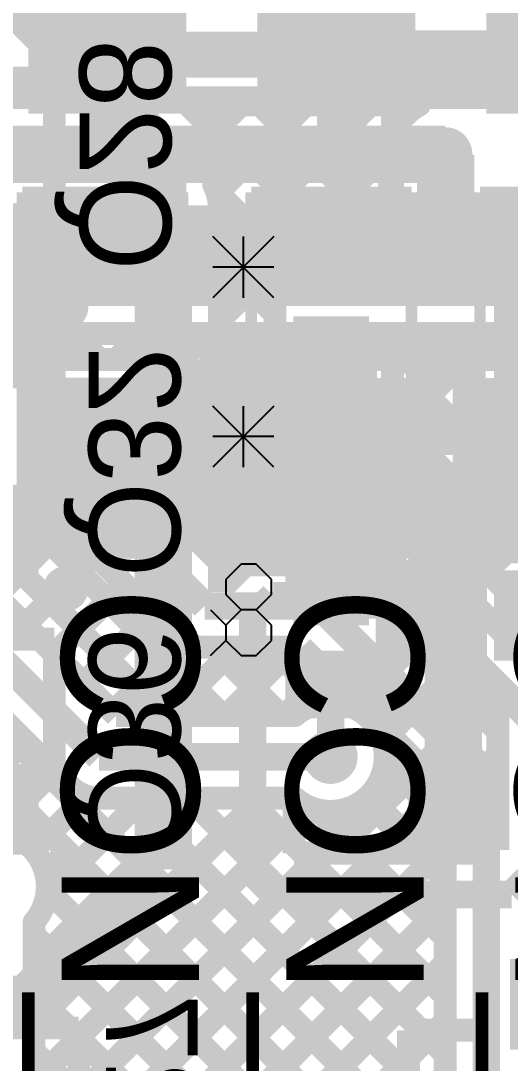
# Model space of a CAD drawing. Header units: millimetres. Extents: x 0.79 to 4.38, y 0.99 to 3.94.
# Drawn here: x 3.5768 to 3.7904, y 3.0563 to 3.5116 of the extents above; entities that cross this region are included whole.
import ezdxf

# ---------------------------------------------------------------- set-up
doc = ezdxf.new("R2010")
doc.units = ezdxf.units.MM
doc.header["$MEASUREMENT"] = 0
for name, color, linetype in [('BottomLayer', 5, 'Continuous'), ('BottomOverlay', 54, 'Continuous'), ('BottomPaste', 16, 'Continuous'), ('BottomSolder', 6, 'Continuous'), ('MultiLayer', 9, 'Continuous'), ('TopLayer', 1, 'Continuous'), ('TopOverlay', 2, 'Continuous'), ('TopPaste', 8, 'Continuous'), ('TopSolder', 216, 'Continuous'), ('ViaHoleLayer', 16, 'Continuous')]:
    doc.layers.add(name, color=color, linetype=linetype)

# ---------------------------------------------------------------- blocks, each defined once
blk = doc.blocks.new('0022232111_7')
at = {"layer": 'TopOverlay', "const_width": 0.01}
blk.add_lwpolyline([(0.55, 0.124), (-0.551, 0.124)], dxfattribs=at)
blk = doc.blocks.new('R__0402_B_91')
at = {"layer": 'BottomLayer'}
for points in [[(-0.0275, 0.0125), (-0.0275, -0.0125), (-0.0095, 0.0125), (-0.0095, -0.0125)], [(0.0095, 0.0125), (0.0095, -0.0125), (0.0275, 0.0125), (0.0275, -0.0125)]]:
    blk.add_solid(points, dxfattribs=at)
at = {"layer": 'BottomOverlay', "const_width": 0.005}
for points in [[(-0.0325, 0.0175), (-0.0325, -0.0175)], [(-0.0325, 0.0175), (-0.0085, 0.0175)], [(0.0085, 0.0175), (0.0325, 0.0175)], [(0.0325, 0.0175), (0.0325, -0.0175)], [(-0.0325, -0.0175), (-0.0085, -0.0175)], [(0.0085, -0.0175), (0.0325, -0.0175)]]:
    blk.add_lwpolyline(points, dxfattribs=at)
at = {"layer": 'BottomPaste'}
for points in [[(-0.0275, 0.0125), (-0.0275, -0.0125), (-0.0095, 0.0125), (-0.0095, -0.0125)], [(0.0095, 0.0125), (0.0095, -0.0125), (0.0275, 0.0125), (0.0275, -0.0125)]]:
    blk.add_solid(points, dxfattribs=at)
at = {"layer": 'BottomSolder'}
for points in [[(-0.0315, 0.0165), (-0.0315, -0.0165), (-0.0055, 0.0165), (-0.0055, -0.0165)], [(0.0055, 0.0165), (0.0055, -0.0165), (0.0315, 0.0165), (0.0315, -0.0165)]]:
    blk.add_solid(points, dxfattribs=at)
blk = doc.blocks.new('R__0402_B_95')
at = {"layer": 'BottomLayer'}
for points in [[(-0.0275, 0.0125), (-0.0275, -0.0125), (-0.0095, 0.0125), (-0.0095, -0.0125)], [(0.0095, 0.0125), (0.0095, -0.0125), (0.0275, 0.0125), (0.0275, -0.0125)]]:
    blk.add_solid(points, dxfattribs=at)
at = {"layer": 'BottomOverlay', "const_width": 0.005}
for points in [[(-0.0325, 0.0175), (-0.0085, 0.0175)], [(-0.0325, 0.0175), (-0.0325, -0.0175)], [(0.0085, 0.0175), (0.0325, 0.0175)], [(0.0325, 0.0175), (0.0325, -0.0175)], [(-0.0325, -0.0175), (-0.0085, -0.0175)], [(0.0085, -0.0175), (0.0325, -0.0175)]]:
    blk.add_lwpolyline(points, dxfattribs=at)
at = {"layer": 'BottomPaste'}
for points in [[(-0.0275, 0.0125), (-0.0275, -0.0125), (-0.0095, 0.0125), (-0.0095, -0.0125)], [(0.0095, 0.0125), (0.0095, -0.0125), (0.0275, 0.0125), (0.0275, -0.0125)]]:
    blk.add_solid(points, dxfattribs=at)
at = {"layer": 'BottomSolder'}
for points in [[(-0.0315, 0.0165), (-0.0315, -0.0165), (-0.0055, 0.0165), (-0.0055, -0.0165)], [(0.0055, 0.0165), (0.0055, -0.0165), (0.0315, 0.0165), (0.0315, -0.0165)]]:
    blk.add_solid(points, dxfattribs=at)
blk = doc.blocks.new('SOT23_3_B_145')
at = {"layer": 'BottomLayer'}
for points in [[(-0.02166, 0.05807), (-0.05316, 0.05807), (-0.02166, 0.02657), (-0.05316, 0.02657)], [(0.05314, 0.05807), (0.02165, 0.05807), (0.05314, 0.02657), (0.02165, 0.02657)], [(0.01574, -0.02657), (-0.01575, -0.02657), (0.01574, -0.05807), (-0.01575, -0.05807)]]:
    blk.add_solid(points, dxfattribs=at)
at = {"layer": 'BottomOverlay'}
for points, const_width in [([(-0.06409, 0.068, 1), (-0.07393, 0.068, 1)], 0.00984), ([(-0.07639, 0.068, 1), (-0.07147, 0.068, 1)], 0.00492), ([(-0.06655, 0.068, 1), (-0.06162, 0.068, 1)], 0.00492)]:
    blk.add_lwpolyline(points, format="xyb", close=True, dxfattribs=dict(at, const_width=const_width))
at = {"layer": 'BottomOverlay', "const_width": 0.01}
for points in [[(0.01099, 0.032), (-0.01101, 0.032)], [(-0.06401, 0.03), (-0.06401, -0.032)], [(0.06399, 0.03), (0.06399, -0.031)], [(-0.02901, -0.032), (-0.06401, -0.032)], [(0.06399, -0.031), (0.02899, -0.031)]]:
    blk.add_lwpolyline(points, dxfattribs=at)
at = {"layer": 'BottomPaste'}
for points in [[(-0.02166, 0.05807), (-0.05316, 0.05807), (-0.02166, 0.02657), (-0.05316, 0.02657)], [(0.05314, 0.05807), (0.02165, 0.05807), (0.05314, 0.02657), (0.02165, 0.02657)], [(0.01574, -0.02657), (-0.01575, -0.02657), (0.01574, -0.05807), (-0.01575, -0.05807)]]:
    blk.add_solid(points, dxfattribs=at)
at = {"layer": 'BottomSolder'}
for points in [[(-0.01766, 0.06207), (-0.05716, 0.06207), (-0.01766, 0.02257), (-0.05716, 0.02257)], [(0.05714, 0.06207), (0.01765, 0.06207), (0.05714, 0.02257), (0.01765, 0.02257)], [(0.01974, -0.02257), (-0.01975, -0.02257), (0.01974, -0.06207), (-0.01975, -0.06207)]]:
    blk.add_solid(points, dxfattribs=at)
blk = doc.blocks.new('SOT23_3_B_147')
at = {"layer": 'BottomLayer'}
for points in [[(-0.02166, 0.05807), (-0.05316, 0.05807), (-0.02166, 0.02657), (-0.05316, 0.02657)], [(0.05314, 0.05807), (0.02165, 0.05807), (0.05314, 0.02657), (0.02165, 0.02657)], [(0.01574, -0.02657), (-0.01575, -0.02657), (0.01574, -0.05807), (-0.01575, -0.05807)]]:
    blk.add_solid(points, dxfattribs=at)
at = {"layer": 'BottomOverlay'}
for points, const_width in [([(-0.06409, 0.068, 1), (-0.07393, 0.068, 1)], 0.00984), ([(-0.07639, 0.068, 1), (-0.07147, 0.068, 1)], 0.00492), ([(-0.06655, 0.068, 1), (-0.06162, 0.068, 1)], 0.00492)]:
    blk.add_lwpolyline(points, format="xyb", close=True, dxfattribs=dict(at, const_width=const_width))
at = {"layer": 'BottomOverlay', "const_width": 0.01}
for points in [[(0.01099, 0.032), (-0.01101, 0.032)], [(-0.06401, 0.03), (-0.06401, -0.032)], [(0.06399, 0.03), (0.06399, -0.031)], [(-0.02901, -0.032), (-0.06401, -0.032)], [(0.06399, -0.031), (0.02899, -0.031)]]:
    blk.add_lwpolyline(points, dxfattribs=at)
at = {"layer": 'BottomPaste'}
for points in [[(-0.02166, 0.05807), (-0.05316, 0.05807), (-0.02166, 0.02657), (-0.05316, 0.02657)], [(0.05314, 0.05807), (0.02165, 0.05807), (0.05314, 0.02657), (0.02165, 0.02657)], [(0.01574, -0.02657), (-0.01575, -0.02657), (0.01574, -0.05807), (-0.01575, -0.05807)]]:
    blk.add_solid(points, dxfattribs=at)
at = {"layer": 'BottomSolder'}
for points in [[(-0.01766, 0.06207), (-0.05716, 0.06207), (-0.01766, 0.02257), (-0.05716, 0.02257)], [(0.05714, 0.06207), (0.01765, 0.06207), (0.05714, 0.02257), (0.01765, 0.02257)], [(0.01974, -0.02257), (-0.01975, -0.02257), (0.01974, -0.06207), (-0.01975, -0.06207)]]:
    blk.add_solid(points, dxfattribs=at)
blk = doc.blocks.new('SOT23_3_B_149')
at = {"layer": 'BottomLayer'}
for points in [[(-0.02166, 0.05807), (-0.05316, 0.05807), (-0.02166, 0.02657), (-0.05316, 0.02657)], [(0.05314, 0.05807), (0.02165, 0.05807), (0.05314, 0.02657), (0.02165, 0.02657)], [(0.01574, -0.02657), (-0.01575, -0.02657), (0.01574, -0.05807), (-0.01575, -0.05807)]]:
    blk.add_solid(points, dxfattribs=at)
at = {"layer": 'BottomOverlay'}
for points, const_width in [([(-0.06409, 0.068, 1), (-0.07393, 0.068, 1)], 0.00984), ([(-0.07639, 0.068, 1), (-0.07147, 0.068, 1)], 0.00492), ([(-0.06655, 0.068, 1), (-0.06162, 0.068, 1)], 0.00492)]:
    blk.add_lwpolyline(points, format="xyb", close=True, dxfattribs=dict(at, const_width=const_width))
at = {"layer": 'BottomOverlay', "const_width": 0.01}
for points in [[(0.01099, 0.032), (-0.01101, 0.032)], [(-0.06401, 0.03), (-0.06401, -0.032)], [(0.06399, 0.03), (0.06399, -0.031)], [(-0.02901, -0.032), (-0.06401, -0.032)], [(0.06399, -0.031), (0.02899, -0.031)]]:
    blk.add_lwpolyline(points, dxfattribs=at)
at = {"layer": 'BottomPaste'}
for points in [[(-0.02166, 0.05807), (-0.05316, 0.05807), (-0.02166, 0.02657), (-0.05316, 0.02657)], [(0.05314, 0.05807), (0.02165, 0.05807), (0.05314, 0.02657), (0.02165, 0.02657)], [(0.01574, -0.02657), (-0.01575, -0.02657), (0.01574, -0.05807), (-0.01575, -0.05807)]]:
    blk.add_solid(points, dxfattribs=at)
at = {"layer": 'BottomSolder'}
for points in [[(-0.01766, 0.06207), (-0.05716, 0.06207), (-0.01766, 0.02257), (-0.05716, 0.02257)], [(0.05714, 0.06207), (0.01765, 0.06207), (0.05714, 0.02257), (0.01765, 0.02257)], [(0.01974, -0.02257), (-0.01975, -0.02257), (0.01974, -0.06207), (-0.01975, -0.06207)]]:
    blk.add_solid(points, dxfattribs=at)
blk = doc.blocks.new('SOT23_3_B_151')
at = {"layer": 'BottomLayer'}
for points in [[(-0.02166, 0.05807), (-0.05316, 0.05807), (-0.02166, 0.02657), (-0.05316, 0.02657)], [(0.05314, 0.05807), (0.02165, 0.05807), (0.05314, 0.02657), (0.02165, 0.02657)], [(0.01574, -0.02657), (-0.01575, -0.02657), (0.01574, -0.05807), (-0.01575, -0.05807)]]:
    blk.add_solid(points, dxfattribs=at)
at = {"layer": 'BottomOverlay'}
for points, const_width in [([(-0.06409, 0.068, 1), (-0.07393, 0.068, 1)], 0.00984), ([(-0.07639, 0.068, 1), (-0.07147, 0.068, 1)], 0.00492), ([(-0.06655, 0.068, 1), (-0.06162, 0.068, 1)], 0.00492)]:
    blk.add_lwpolyline(points, format="xyb", close=True, dxfattribs=dict(at, const_width=const_width))
at = {"layer": 'BottomOverlay', "const_width": 0.01}
for points in [[(0.01099, 0.032), (-0.01101, 0.032)], [(-0.06401, 0.03), (-0.06401, -0.032)], [(0.06399, 0.03), (0.06399, -0.031)], [(-0.02901, -0.032), (-0.06401, -0.032)], [(0.06399, -0.031), (0.02899, -0.031)]]:
    blk.add_lwpolyline(points, dxfattribs=at)
at = {"layer": 'BottomPaste'}
for points in [[(-0.02166, 0.05807), (-0.05316, 0.05807), (-0.02166, 0.02657), (-0.05316, 0.02657)], [(0.05314, 0.05807), (0.02165, 0.05807), (0.05314, 0.02657), (0.02165, 0.02657)], [(0.01574, -0.02657), (-0.01575, -0.02657), (0.01574, -0.05807), (-0.01575, -0.05807)]]:
    blk.add_solid(points, dxfattribs=at)
at = {"layer": 'BottomSolder'}
for points in [[(-0.01766, 0.06207), (-0.05716, 0.06207), (-0.01766, 0.02257), (-0.05716, 0.02257)], [(0.05714, 0.06207), (0.01765, 0.06207), (0.05714, 0.02257), (0.01765, 0.02257)], [(0.01974, -0.02257), (-0.01975, -0.02257), (0.01974, -0.06207), (-0.01975, -0.06207)]]:
    blk.add_solid(points, dxfattribs=at)
blk = doc.blocks.new('SOT23_3_B_153')
at = {"layer": 'BottomLayer'}
for points in [[(-0.02166, 0.05807), (-0.05316, 0.05807), (-0.02166, 0.02657), (-0.05316, 0.02657)], [(0.05314, 0.05807), (0.02165, 0.05807), (0.05314, 0.02657), (0.02165, 0.02657)], [(0.01574, -0.02657), (-0.01575, -0.02657), (0.01574, -0.05807), (-0.01575, -0.05807)]]:
    blk.add_solid(points, dxfattribs=at)
at = {"layer": 'BottomOverlay'}
for points, const_width in [([(-0.06409, 0.068, 1), (-0.07393, 0.068, 1)], 0.00984), ([(-0.07639, 0.068, 1), (-0.07147, 0.068, 1)], 0.00492), ([(-0.06655, 0.068, 1), (-0.06162, 0.068, 1)], 0.00492)]:
    blk.add_lwpolyline(points, format="xyb", close=True, dxfattribs=dict(at, const_width=const_width))
at = {"layer": 'BottomOverlay', "const_width": 0.01}
for points in [[(0.01099, 0.032), (-0.01101, 0.032)], [(-0.06401, 0.03), (-0.06401, -0.032)], [(0.06399, 0.03), (0.06399, -0.031)], [(-0.02901, -0.032), (-0.06401, -0.032)], [(0.06399, -0.031), (0.02899, -0.031)]]:
    blk.add_lwpolyline(points, dxfattribs=at)
at = {"layer": 'BottomPaste'}
for points in [[(-0.02166, 0.05807), (-0.05316, 0.05807), (-0.02166, 0.02657), (-0.05316, 0.02657)], [(0.05314, 0.05807), (0.02165, 0.05807), (0.05314, 0.02657), (0.02165, 0.02657)], [(0.01574, -0.02657), (-0.01575, -0.02657), (0.01574, -0.05807), (-0.01575, -0.05807)]]:
    blk.add_solid(points, dxfattribs=at)
at = {"layer": 'BottomSolder'}
for points in [[(-0.01766, 0.06207), (-0.05716, 0.06207), (-0.01766, 0.02257), (-0.05716, 0.02257)], [(0.05714, 0.06207), (0.01765, 0.06207), (0.05714, 0.02257), (0.01765, 0.02257)], [(0.01974, -0.02257), (-0.01975, -0.02257), (0.01974, -0.06207), (-0.01975, -0.06207)]]:
    blk.add_solid(points, dxfattribs=at)
blk = doc.blocks.new('SOT23_3_B_154')
at = {"layer": 'BottomLayer'}
for points in [[(-0.02166, 0.05807), (-0.05316, 0.05807), (-0.02166, 0.02657), (-0.05316, 0.02657)], [(0.05314, 0.05807), (0.02165, 0.05807), (0.05314, 0.02657), (0.02165, 0.02657)], [(0.01574, -0.02657), (-0.01575, -0.02657), (0.01574, -0.05807), (-0.01575, -0.05807)]]:
    blk.add_solid(points, dxfattribs=at)
at = {"layer": 'BottomOverlay'}
for points, const_width in [([(-0.06409, 0.068, 1), (-0.07393, 0.068, 1)], 0.00984), ([(-0.07639, 0.068, 1), (-0.07147, 0.068, 1)], 0.00492), ([(-0.06655, 0.068, 1), (-0.06162, 0.068, 1)], 0.00492)]:
    blk.add_lwpolyline(points, format="xyb", close=True, dxfattribs=dict(at, const_width=const_width))
at = {"layer": 'BottomOverlay', "const_width": 0.01}
for points in [[(0.01099, 0.032), (-0.01101, 0.032)], [(-0.06401, 0.03), (-0.06401, -0.032)], [(0.06399, 0.03), (0.06399, -0.031)], [(-0.02901, -0.032), (-0.06401, -0.032)], [(0.06399, -0.031), (0.02899, -0.031)]]:
    blk.add_lwpolyline(points, dxfattribs=at)
at = {"layer": 'BottomPaste'}
for points in [[(-0.02166, 0.05807), (-0.05316, 0.05807), (-0.02166, 0.02657), (-0.05316, 0.02657)], [(0.05314, 0.05807), (0.02165, 0.05807), (0.05314, 0.02657), (0.02165, 0.02657)], [(0.01574, -0.02657), (-0.01575, -0.02657), (0.01574, -0.05807), (-0.01575, -0.05807)]]:
    blk.add_solid(points, dxfattribs=at)
at = {"layer": 'BottomSolder'}
for points in [[(-0.01766, 0.06207), (-0.05716, 0.06207), (-0.01766, 0.02257), (-0.05716, 0.02257)], [(0.05714, 0.06207), (0.01765, 0.06207), (0.05714, 0.02257), (0.01765, 0.02257)], [(0.01974, -0.02257), (-0.01975, -0.02257), (0.01974, -0.06207), (-0.01975, -0.06207)]]:
    blk.add_solid(points, dxfattribs=at)
blk = doc.blocks.new('SOT23_3_B_155')
at = {"layer": 'BottomLayer'}
for points in [[(-0.02166, 0.05807), (-0.05316, 0.05807), (-0.02166, 0.02657), (-0.05316, 0.02657)], [(0.05314, 0.05807), (0.02165, 0.05807), (0.05314, 0.02657), (0.02165, 0.02657)], [(0.01574, -0.02657), (-0.01575, -0.02657), (0.01574, -0.05807), (-0.01575, -0.05807)]]:
    blk.add_solid(points, dxfattribs=at)
at = {"layer": 'BottomOverlay'}
for points, const_width in [([(-0.06409, 0.068, 1), (-0.07393, 0.068, 1)], 0.00984), ([(-0.07639, 0.068, 1), (-0.07147, 0.068, 1)], 0.00492), ([(-0.06655, 0.068, 1), (-0.06162, 0.068, 1)], 0.00492)]:
    blk.add_lwpolyline(points, format="xyb", close=True, dxfattribs=dict(at, const_width=const_width))
at = {"layer": 'BottomOverlay', "const_width": 0.01}
for points in [[(0.01099, 0.032), (-0.01101, 0.032)], [(-0.06401, 0.03), (-0.06401, -0.032)], [(0.06399, 0.03), (0.06399, -0.031)], [(-0.02901, -0.032), (-0.06401, -0.032)], [(0.06399, -0.031), (0.02899, -0.031)]]:
    blk.add_lwpolyline(points, dxfattribs=at)
at = {"layer": 'BottomPaste'}
for points in [[(-0.02166, 0.05807), (-0.05316, 0.05807), (-0.02166, 0.02657), (-0.05316, 0.02657)], [(0.05314, 0.05807), (0.02165, 0.05807), (0.05314, 0.02657), (0.02165, 0.02657)], [(0.01574, -0.02657), (-0.01575, -0.02657), (0.01574, -0.05807), (-0.01575, -0.05807)]]:
    blk.add_solid(points, dxfattribs=at)
at = {"layer": 'BottomSolder'}
for points in [[(-0.01766, 0.06207), (-0.05716, 0.06207), (-0.01766, 0.02257), (-0.05716, 0.02257)], [(0.05714, 0.06207), (0.01765, 0.06207), (0.05714, 0.02257), (0.01765, 0.02257)], [(0.01974, -0.02257), (-0.01975, -0.02257), (0.01974, -0.06207), (-0.01975, -0.06207)]]:
    blk.add_solid(points, dxfattribs=at)
blk = doc.blocks.new('SOT23_3_B_156')
at = {"layer": 'BottomLayer'}
for points in [[(-0.02166, 0.05807), (-0.05316, 0.05807), (-0.02166, 0.02657), (-0.05316, 0.02657)], [(0.05314, 0.05807), (0.02165, 0.05807), (0.05314, 0.02657), (0.02165, 0.02657)], [(0.01574, -0.02657), (-0.01575, -0.02657), (0.01574, -0.05807), (-0.01575, -0.05807)]]:
    blk.add_solid(points, dxfattribs=at)
at = {"layer": 'BottomOverlay'}
for points, const_width in [([(-0.06409, 0.068, 1), (-0.07393, 0.068, 1)], 0.00984), ([(-0.07639, 0.068, 1), (-0.07147, 0.068, 1)], 0.00492), ([(-0.06655, 0.068, 1), (-0.06162, 0.068, 1)], 0.00492)]:
    blk.add_lwpolyline(points, format="xyb", close=True, dxfattribs=dict(at, const_width=const_width))
at = {"layer": 'BottomOverlay', "const_width": 0.01}
for points in [[(0.01099, 0.032), (-0.01101, 0.032)], [(-0.06401, 0.03), (-0.06401, -0.032)], [(0.06399, 0.03), (0.06399, -0.031)], [(-0.02901, -0.032), (-0.06401, -0.032)], [(0.06399, -0.031), (0.02899, -0.031)]]:
    blk.add_lwpolyline(points, dxfattribs=at)
at = {"layer": 'BottomPaste'}
for points in [[(-0.02166, 0.05807), (-0.05316, 0.05807), (-0.02166, 0.02657), (-0.05316, 0.02657)], [(0.05314, 0.05807), (0.02165, 0.05807), (0.05314, 0.02657), (0.02165, 0.02657)], [(0.01574, -0.02657), (-0.01575, -0.02657), (0.01574, -0.05807), (-0.01575, -0.05807)]]:
    blk.add_solid(points, dxfattribs=at)
at = {"layer": 'BottomSolder'}
for points in [[(-0.01766, 0.06207), (-0.05716, 0.06207), (-0.01766, 0.02257), (-0.05716, 0.02257)], [(0.05714, 0.06207), (0.01765, 0.06207), (0.05714, 0.02257), (0.01765, 0.02257)], [(0.01974, -0.02257), (-0.01975, -0.02257), (0.01974, -0.06207), (-0.01975, -0.06207)]]:
    blk.add_solid(points, dxfattribs=at)
blk = doc.blocks.new('R__0402_B_189')
at = {"layer": 'BottomLayer'}
for points in [[(-0.0275, 0.0125), (-0.0275, -0.0125), (-0.0095, 0.0125), (-0.0095, -0.0125)], [(0.0095, 0.0125), (0.0095, -0.0125), (0.0275, 0.0125), (0.0275, -0.0125)]]:
    blk.add_solid(points, dxfattribs=at)
at = {"layer": 'BottomOverlay', "const_width": 0.005}
for points in [[(-0.0325, -0.0175), (-0.0325, 0.0175)], [(-0.0085, 0.0175), (-0.0325, 0.0175)], [(0.0325, 0.0175), (0.0085, 0.0175)], [(0.0325, -0.0175), (0.0325, 0.0175)], [(-0.0085, -0.0175), (-0.0325, -0.0175)], [(0.0325, -0.0175), (0.0085, -0.0175)]]:
    blk.add_lwpolyline(points, dxfattribs=at)
at = {"layer": 'BottomPaste'}
for points in [[(-0.0275, 0.0125), (-0.0275, -0.0125), (-0.0095, 0.0125), (-0.0095, -0.0125)], [(0.0095, 0.0125), (0.0095, -0.0125), (0.0275, 0.0125), (0.0275, -0.0125)]]:
    blk.add_solid(points, dxfattribs=at)
at = {"layer": 'BottomSolder'}
for points in [[(-0.0315, 0.0165), (-0.0315, -0.0165), (-0.0055, 0.0165), (-0.0055, -0.0165)], [(0.0055, 0.0165), (0.0055, -0.0165), (0.0315, 0.0165), (0.0315, -0.0165)]]:
    blk.add_solid(points, dxfattribs=at)
blk = doc.blocks.new('LED_SMT_208')
at = {"layer": 'TopLayer'}
for points in [[(-0.06, -0.03), (-0.02, -0.03), (-0.06, 0.03), (-0.02, 0.03)], [(0.02, -0.03), (0.06, -0.03), (0.02, 0.03), (0.06, 0.03)]]:
    blk.add_solid(points, dxfattribs=at)
at = {"layer": 'TopOverlay', "const_width": 0.005}
for points in [[(0.065, 0.035), (-0.065, 0.035)], [(-0.065, -0.035), (-0.065, 0.035)], [(0.065, -0.035), (0.065, 0.035)], [(0.065, -0.035), (-0.065, -0.035)]]:
    blk.add_lwpolyline(points, dxfattribs=at)
at = {"layer": 'TopOverlay'}
blk.add_solid([(0.06402, -0.037), (0.09508, -0.037), (0.06402, 0.037), (0.09508, 0.037)], dxfattribs=at)
at = {"layer": 'TopPaste'}
for points in [[(-0.06, -0.03), (-0.02, -0.03), (-0.06, 0.03), (-0.02, 0.03)], [(0.02, -0.03), (0.06, -0.03), (0.02, 0.03), (0.06, 0.03)]]:
    blk.add_solid(points, dxfattribs=at)
at = {"layer": 'TopSolder'}
for points in [[(-0.064, -0.034), (-0.016, -0.034), (-0.064, 0.034), (-0.016, 0.034)], [(0.016, -0.034), (0.064, -0.034), (0.016, 0.034), (0.064, 0.034)]]:
    blk.add_solid(points, dxfattribs=at)
blk = doc.blocks.new('LED_SMT_209')
at = {"layer": 'TopLayer'}
for points in [[(-0.06, -0.03), (-0.02, -0.03), (-0.06, 0.03), (-0.02, 0.03)], [(0.02, -0.03), (0.06, -0.03), (0.02, 0.03), (0.06, 0.03)]]:
    blk.add_solid(points, dxfattribs=at)
at = {"layer": 'TopOverlay', "const_width": 0.005}
for points in [[(0.065, 0.035), (-0.065, 0.035)], [(-0.065, -0.035), (-0.065, 0.035)], [(0.065, -0.035), (0.065, 0.035)], [(0.065, -0.035), (-0.065, -0.035)]]:
    blk.add_lwpolyline(points, dxfattribs=at)
at = {"layer": 'TopOverlay'}
blk.add_solid([(0.064, -0.037), (0.095, -0.037), (0.064, 0.037), (0.095, 0.037)], dxfattribs=at)
at = {"layer": 'TopPaste'}
for points in [[(-0.06, -0.03), (-0.02, -0.03), (-0.06, 0.03), (-0.02, 0.03)], [(0.02, -0.03), (0.06, -0.03), (0.02, 0.03), (0.06, 0.03)]]:
    blk.add_solid(points, dxfattribs=at)
at = {"layer": 'TopSolder'}
for points in [[(-0.064, -0.034), (-0.016, -0.034), (-0.064, 0.034), (-0.016, 0.034)], [(0.016, -0.034), (0.064, -0.034), (0.016, 0.034), (0.064, 0.034)]]:
    blk.add_solid(points, dxfattribs=at)
blk = doc.blocks.new('LED_SMT_210')
at = {"layer": 'TopLayer'}
for points in [[(-0.06, -0.03), (-0.02, -0.03), (-0.06, 0.03), (-0.02, 0.03)], [(0.02, -0.03), (0.06, -0.03), (0.02, 0.03), (0.06, 0.03)]]:
    blk.add_solid(points, dxfattribs=at)
at = {"layer": 'TopOverlay', "const_width": 0.005}
for points in [[(0.065, 0.035), (-0.065, 0.035)], [(-0.065, -0.035), (-0.065, 0.035)], [(0.065, -0.035), (0.065, 0.035)], [(0.065, -0.035), (-0.065, -0.035)]]:
    blk.add_lwpolyline(points, dxfattribs=at)
at = {"layer": 'TopOverlay'}
blk.add_solid([(0.064, -0.037), (0.095, -0.037), (0.064, 0.037), (0.095, 0.037)], dxfattribs=at)
at = {"layer": 'TopPaste'}
for points in [[(-0.06, -0.03), (-0.02, -0.03), (-0.06, 0.03), (-0.02, 0.03)], [(0.02, -0.03), (0.06, -0.03), (0.02, 0.03), (0.06, 0.03)]]:
    blk.add_solid(points, dxfattribs=at)
at = {"layer": 'TopSolder'}
for points in [[(-0.064, -0.034), (-0.016, -0.034), (-0.064, 0.034), (-0.016, 0.034)], [(0.016, -0.034), (0.064, -0.034), (0.016, 0.034), (0.064, 0.034)]]:
    blk.add_solid(points, dxfattribs=at)

msp = doc.modelspace()

# ---------------------------------------------------------------- linework, layer by layer
at = {"layer": 'BottomLayer'}
for points, const_width in [([(3.5725, 3.5645), (3.64018, 3.49682)], 0.02), ([(3.5595, 3.534), (3.639, 3.4545)], 0.02), ([(3.64018, 3.49682), (3.80301, 3.49682)], 0.02), ([(3.64979, 3.47482), (3.75078, 3.47482)], 0.01), ([(3.64979, 3.47482), (3.65452, 3.4701)], 0.01), ([(3.65282, 3.47482), (3.69917, 3.42847)], 0.01), ([(3.65976, 3.46177), (3.67281, 3.47482)], 0.01), ([(3.66243, 3.43616), (3.7011, 3.47482)], 0.01), ([(3.6635, 3.40894), (3.72938, 3.47482)], 0.01), ([(3.6811, 3.47482), (3.72493, 3.431)], 0.01), ([(3.70938, 3.47482), (3.73771, 3.44649)], 0.01), ([(3.73767, 3.47482), (3.74351, 3.46898)], 0.01), ([(3.639, 3.429), (3.639, 3.4545)], 0.02), ([(3.76221, 3.4065), (3.76221, 3.45316)], 0.025), ([(3.71384, 3.431), (3.73778, 3.45494)], 0.01), ([(3.661, 3.43978), (3.661, 3.4545)], 0.01), ([(3.73771, 3.431), (3.73771, 3.45316)], 0.01), ([(3.66205, 3.4373), (3.68638, 3.41298)], 0.01), ([(3.639, 3.141), (3.639, 3.429)], 0.025), ([(3.6635, 3.26217), (3.6635, 3.429)], 0.01), ([(3.71221, 3.431), (3.73771, 3.431)], 0.01), ([(3.68771, 3.41667), (3.68771, 3.4275)], 0.01), ([(3.68771, 3.4275), (3.69738, 3.4275)], 0.01), ([(3.71, 3.4065), (3.71221, 3.4065)], 0.025), ([(3.71221, 3.4065), (3.76221, 3.4065)], 0.025), ([(3.76221, 3.4065), (3.76479, 3.4065)], 0.025), ([(3.76479, 3.4065), (3.76561, 3.40567)], 0.025), ([(3.6635, 3.40757), (3.68771, 3.38335)], 0.01), ([(3.6635, 3.38066), (3.68577, 3.40292)], 0.01), ([(3.68771, 3.3905), (3.68771, 3.39633)], 0.01), ([(3.68771, 3.3855), (3.68771, 3.3905)], 0.01), ([(3.68771, 3.3855), (3.68771, 3.3905)], 0.01), ([(3.68771, 3.3535), (3.68771, 3.3855)], 0.01), ([(3.6635, 3.37929), (3.68771, 3.35507)], 0.01), ([(3.6635, 3.35237), (3.68771, 3.37659)], 0.01), ([(3.71, 3.3695), (3.8245, 3.3695)], 0.02), ([(3.6635, 3.351), (3.68771, 3.32679)], 0.01), ([(3.68771, 3.3485), (3.68771, 3.3535)], 0.01), ([(3.68771, 3.3485), (3.68771, 3.3535)], 0.01), ([(3.6635, 3.32409), (3.68771, 3.3483)], 0.01), ([(3.68771, 3.3115), (3.68771, 3.3485)], 0.01), ([(3.71, 3.332), (3.71, 3.3325)], 0.02), ([(3.71, 3.332), (3.816, 3.332)], 0.02), ([(3.6635, 3.32272), (3.70472, 3.2815)], 0.01), ([(3.6635, 3.2958), (3.68771, 3.32002)], 0.01), ([(3.6635, 3.26752), (3.70629, 3.31031)], 0.01), ([(3.68771, 3.3115), (3.70202, 3.3115)], 0.01), ([(3.70353, 3.31097), (3.733, 3.2815)], 0.01), ([(3.70576, 3.2815), (3.73426, 3.31)], 0.01), ([(3.71, 3.31), (3.80689, 3.31)], 0.01), ([(3.73279, 3.31), (3.77526, 3.26752)], 0.01), ([(3.73404, 3.2815), (3.76254, 3.31)], 0.01), ([(3.73671, 3.25588), (3.79083, 3.31)], 0.01), ([(3.76107, 3.31), (3.7915, 3.27957)], 0.01), ([(3.78936, 3.31), (3.81266, 3.28669)], 0.01), ([(3.71, 3.2955), (3.71221, 3.2955)], 0.025), ([(3.71221, 3.2955), (3.75279, 3.2955)], 0.025), ([(3.75279, 3.2955), (3.76561, 3.28267)], 0.025), ([(3.78869, 3.27957), (3.81266, 3.30355)], 0.01), ([(3.6635, 3.29443), (3.68061, 3.27733)], 0.01), ([(3.76561, 3.16718), (3.76561, 3.28267)], 0.025), ([(3.68771, 3.2815), (3.73671, 3.2815)], 0.01), ([(3.733, 3.2815), (3.73671, 3.27779)], 0.01), ([(3.73671, 3.2445), (3.73671, 3.2815)], 0.01), ([(3.73671, 3.27779), (3.77526, 3.23924)], 0.01), ([(3.77526, 3.27957), (3.81266, 3.27957)], 0.01), ([(3.77526, 3.22407), (3.77526, 3.27957)], 0.01), ([(3.6653, 3.26426), (3.67424, 3.2732)], 0.01), ([(3.73671, 3.2276), (3.77526, 3.26614)], 0.01), ([(3.678, 3.2515), (3.68699, 3.2605)], 0.012), ([(3.68699, 3.2605), (3.71221, 3.2605)], 0.012), ([(3.678, 3.13926), (3.678, 3.2515)], 0.012), ([(3.73671, 3.2495), (3.78501, 3.20121)], 0.01), ([(3.73671, 3.2395), (3.73671, 3.2445)], 0.01), ([(3.73671, 3.2395), (3.73671, 3.2445)], 0.01), ([(3.7347, 3.1973), (3.77526, 3.23786)], 0.01), ([(3.73671, 3.2025), (3.73671, 3.2395)], 0.01), ([(3.712, 3.22328), (3.71221, 3.2235)], 0.012), ([(3.712, 3.1901), (3.712, 3.22328)], 0.012), ([(3.77526, 3.22407), (3.78501, 3.22407)], 0.01), ([(3.78501, 3.14947), (3.78501, 3.22407)], 0.01), ([(3.71369, 3.148), (3.78501, 3.21932)], 0.01), ([(3.73671, 3.22122), (3.78501, 3.17292)], 0.01), ([(3.73233, 3.2025), (3.73671, 3.2025)], 0.01), ([(3.73546, 3.19419), (3.78165, 3.148)], 0.01), ([(3.74197, 3.148), (3.78501, 3.19104)], 0.01), ([(3.72846, 3.1729), (3.75336, 3.148)], 0.01), ([(3.696, 3.148), (3.696, 3.17247)], 0.01), ([(3.696, 3.1586), (3.70481, 3.16741)], 0.01), ([(3.70602, 3.16706), (3.72508, 3.148)], 0.01), ([(3.77025, 3.148), (3.78501, 3.16276)], 0.01), ([(3.58, 3.082), (3.639, 3.141)], 0.025), ([(3.696, 3.148), (3.78354, 3.148)], 0.01), ([(3.791, 3.13), (3.80301, 3.14201)], 0.012), ([(3.678, 3.13926), (3.68726, 3.13)], 0.012), ([(3.68726, 3.13), (3.791, 3.13)], 0.012), ([(3.538, 3.082), (3.58, 3.082)], 0.025)]:
    msp.add_lwpolyline(points, dxfattribs=dict(at, const_width=const_width))
at = {"layer": 'BottomLayer', "const_width": 0.01}
for points in [[(3.73771, 3.45316, -0.278129), (3.75078, 3.47482)], [(3.65452, 3.4701, -0.199566), (3.661, 3.4545)], [(3.65456, 3.47006, -0.198912), (3.661, 3.4545)], [(3.661, 3.43978, -0.114417), (3.6635, 3.429)], [(3.69738, 3.4275, -0.136106), (3.71, 3.431)], [(3.68771, 3.39633, -0.217366), (3.68771, 3.41667)], [(3.71, 3.31, -0.093119), (3.70202, 3.3115)], [(3.71, 3.31, -0.093119), (3.70202, 3.3115)], [(3.67424, 3.2732, -0.199396), (3.68699, 3.2785)], [(3.67426, 3.27322, -0.198912), (3.68699, 3.2785)], [(3.73233, 3.2025, -0.137697), (3.73581, 3.1901)], [(3.73581, 3.1901, -0.650763), (3.696, 3.17247)]]:
    msp.add_lwpolyline(points, format="xyb", dxfattribs=at)
at = {"layer": 'BottomLayer'}
for points, const_width in [([(3.74828, 3.47482, 1), (3.75328, 3.47482, 1)], 0.005), ([(3.65202, 3.4701, 1), (3.65702, 3.4701, 1)], 0.005), ([(3.65206, 3.47006, 1), (3.65706, 3.47006, 1)], 0.005), ([(3.75614, 3.45332, 1), (3.76795, 3.45332, 1)], 0.01181), ([(3.6585, 3.4545, 1), (3.6635, 3.4545, 1)], 0.005), ([(3.6585, 3.4545, 1), (3.6635, 3.4545, 1)], 0.005), ([(3.73521, 3.45316, 1), (3.74021, 3.45316, 1)], 0.005), ([(3.6585, 3.43978, 1), (3.6635, 3.43978, 1)], 0.005), ([(3.661, 3.429, 1), (3.666, 3.429, 1)], 0.005), ([(3.7075, 3.431, 1), (3.7125, 3.431, 1)], 0.005), ([(3.69488, 3.4275, 1), (3.69988, 3.4275, 1)], 0.005), ([(3.68521, 3.41667, 1), (3.69021, 3.41667, 1)], 0.005), ([(3.68521, 3.39633, 1), (3.69021, 3.39633, 1)], 0.005), ([(3.69952, 3.3115, 1), (3.70452, 3.3115, 1)], 0.005), ([(3.69952, 3.3115, 1), (3.70452, 3.3115, 1)], 0.005), ([(3.7075, 3.31, 1), (3.7125, 3.31, 1)], 0.005), ([(3.7075, 3.31, 1), (3.7125, 3.31, 1)], 0.005), ([(3.66691, 3.29326, 1), (3.67872, 3.29326, 1)], 0.01181), ([(3.68449, 3.2785, 1), (3.68949, 3.2785, 1)], 0.005), ([(3.68449, 3.2785, 1), (3.68949, 3.2785, 1)], 0.005), ([(3.67174, 3.2732, 1), (3.67674, 3.2732, 1)], 0.005), ([(3.67176, 3.27322, 1), (3.67676, 3.27322, 1)], 0.005), ([(3.72983, 3.2025, 1), (3.73483, 3.2025, 1)], 0.005), ([(3.70609, 3.1901, 1), (3.71791, 3.1901, 1)], 0.01181), ([(3.73331, 3.1901, 1), (3.73831, 3.1901, 1)], 0.005), ([(3.73331, 3.1901, 1), (3.73831, 3.1901, 1)], 0.005), ([(3.6935, 3.17247, 1), (3.6985, 3.17247, 1)], 0.005)]:
    msp.add_lwpolyline(points, format="xyb", close=True, dxfattribs=dict(at, const_width=const_width))
msp.add_solid([(3.51736, 3.351), (3.59536, 3.351), (3.51736, 3.424), (3.59536, 3.424)], dxfattribs=at)
at = {"layer": 'BottomOverlay'}
for p, q in [((3.68721, 3.41732), (3.66056, 3.39066)), ((3.68721, 3.39066), (3.66056, 3.41732)), ((3.67389, 3.39066), (3.67389, 3.41732)), ((3.68721, 3.40399), (3.66056, 3.40399)), ((3.68721, 3.34332), (3.66056, 3.31666)), ((3.68721, 3.31666), (3.66056, 3.34332)), ((3.67389, 3.31666), (3.67389, 3.34332)), ((3.68721, 3.32999), (3.66056, 3.32999)), ((3.67289, 3.27431), (3.66622, 3.26764)), ((3.67955, 3.27431), (3.67289, 3.27431)), ((3.68621, 3.26764), (3.67955, 3.27431)), ((3.66622, 3.26764), (3.66622, 3.26098)), ((3.68621, 3.26098), (3.68621, 3.26764)), ((3.66622, 3.26098), (3.67289, 3.25431)), ((3.67955, 3.25431), (3.68621, 3.26098)), ((3.65956, 3.25431), (3.66622, 3.24765)), ((3.67289, 3.25431), (3.66622, 3.24765)), ((3.67955, 3.25431), (3.67289, 3.25431)), ((3.68621, 3.24765), (3.67955, 3.25431)), ((3.66622, 3.24765), (3.66622, 3.24098)), ((3.68621, 3.24098), (3.68621, 3.24765)), ((3.65956, 3.23432), (3.66622, 3.24098)), ((3.66622, 3.24098), (3.67289, 3.23432)), ((3.67955, 3.23432), (3.68621, 3.24098)), ((3.67289, 3.23432), (3.67955, 3.23432))]:
    msp.add_line(p, q, dxfattribs=at)
at = {"layer": 'MultiLayer', "const_width": 0.01181}
for points in [[(3.75614, 3.45332, 1), (3.76795, 3.45332, 1)], [(3.66691, 3.29326, 1), (3.67872, 3.29326, 1)], [(3.70609, 3.1901, 1), (3.71791, 3.1901, 1)]]:
    msp.add_lwpolyline(points, format="xyb", close=True, dxfattribs=at)
at = {"layer": 'TopLayer'}
for points, const_width in [([(3.614, 3.602), (3.721, 3.495)], 0.025), ([(3.721, 3.495), (3.852, 3.495)], 0.025), ([(3.43419, 3.45332), (3.76205, 3.45332)], 0.025), ([(2.85304, 3.375), (3.90554, 3.375)], 0.01), ([(3.55456, 3.35091), (3.57865, 3.375)], 0.01), ([(3.57444, 3.375), (3.58575, 3.36369)], 0.01), ([(3.59279, 3.36369), (3.6041, 3.375)], 0.01), ([(3.5999, 3.375), (3.61121, 3.36369)], 0.01), ([(3.61825, 3.36369), (3.62956, 3.375)], 0.01), ([(3.62535, 3.375), (3.63666, 3.36369)], 0.01), ([(3.6437, 3.36369), (3.65501, 3.375)], 0.01), ([(3.65081, 3.375), (3.67033, 3.35548)], 0.01), ([(3.65444, 3.34897), (3.68047, 3.375)], 0.01), ([(3.67627, 3.375), (3.68762, 3.36365)], 0.01), ([(3.69457, 3.36365), (3.70593, 3.375)], 0.01), ([(3.70172, 3.375), (3.71307, 3.36365)], 0.01), ([(3.72003, 3.36365), (3.73138, 3.375)], 0.01), ([(3.72718, 3.375), (3.73853, 3.36365)], 0.01), ([(3.74549, 3.36365), (3.75684, 3.375)], 0.01), ([(3.75263, 3.375), (3.77022, 3.35741)], 0.01), ([(3.77094, 3.36365), (3.78229, 3.375)], 0.01), ([(3.77809, 3.375), (3.78944, 3.36365)], 0.01), ([(3.57044, 3.36369), (3.65444, 3.36369)], 0.01), ([(3.65444, 3.29969), (3.65444, 3.36369)], 0.01), ([(3.67033, 3.36365), (3.75433, 3.36365)], 0.01), ([(3.67033, 3.29965), (3.67033, 3.36365)], 0.01), ([(3.75433, 3.29965), (3.75433, 3.36365)], 0.01), ([(3.75433, 3.34704), (3.77022, 3.36293)], 0.01), ([(3.77022, 3.36365), (3.85422, 3.36365)], 0.01), ([(3.77022, 3.29965), (3.77022, 3.36365)], 0.01), ([(3.65444, 3.34591), (3.67033, 3.33002)], 0.01), ([(3.75433, 3.34784), (3.77022, 3.33196)], 0.01), ([(3.65444, 3.32352), (3.67033, 3.33941)], 0.01), ([(3.75433, 3.32158), (3.77022, 3.33747)], 0.01), ([(3.61244, 3.30056), (3.61244, 3.333)], 0.012), ([(3.71233, 3.29367), (3.71233, 3.333)], 0.012), ([(3.65444, 3.32045), (3.67033, 3.30457)], 0.01), ([(3.75433, 3.32239), (3.77022, 3.3065)], 0.01), ([(3.45467, 3.31659), (3.762, 3.00925)], 0.01), ([(3.64742, 3.29104), (3.67033, 3.31395)], 0.01), ([(3.74483, 3.28663), (3.77022, 3.31202)], 0.01), ([(3.77022, 3.3065), (3.77707, 3.29965)], 0.01), ([(3.54662, 3.301), (3.63952, 3.2081)], 0.01), ([(3.57044, 3.30263), (3.57338, 3.29969)], 0.01), ([(3.61244, 3.30056), (3.657, 3.256)], 0.012), ([(3.67033, 3.30457), (3.67525, 3.29965)], 0.01), ([(3.44615, 3.29965), (3.762, 2.9838)], 0.01), ([(3.53056, 3.2959), (3.61835, 3.2081)], 0.01), ([(3.55323, 3.27322), (3.5797, 3.29969)], 0.01), ([(3.57044, 3.29969), (3.59446, 3.29969)], 0.01), ([(3.57338, 3.29969), (3.66497, 3.2081)], 0.01), ([(3.63876, 3.29969), (3.65444, 3.29969)], 0.01), ([(3.63876, 3.29969), (3.66446, 3.274)], 0.01), ([(3.64975, 3.29969), (3.67544, 3.274)], 0.01), ([(3.66015, 3.27831), (3.68149, 3.29965)], 0.01), ([(3.67033, 3.29965), (3.69433, 3.29965)], 0.01), ([(3.67525, 3.29965), (3.7009, 3.274)], 0.01), ([(3.69433, 3.29367), (3.69433, 3.29965)], 0.01), ([(3.73181, 3.29965), (3.75433, 3.29965)], 0.01), ([(3.73181, 3.29965), (3.82346, 3.208)], 0.01), ([(3.75162, 3.29965), (3.84327, 3.208)], 0.01), ([(3.75756, 3.2739), (3.78331, 3.29965)], 0.01), ([(3.77022, 3.29965), (3.79422, 3.29965)], 0.01), ([(3.77707, 3.29965), (3.86872, 3.208)], 0.01), ([(3.56596, 3.26049), (3.59692, 3.29145)], 0.01), ([(3.71233, 3.29367), (3.816, 3.19)], 0.012), ([(3.51256, 3.28844), (3.6109, 3.1901)], 0.012), ([(3.59974, 3.2878), (3.64425, 3.2433)], 0.01), ([(3.68129, 3.274), (3.69526, 3.28797)], 0.01), ([(3.77029, 3.26117), (3.79673, 3.28761)], 0.01), ([(3.57869, 3.24777), (3.60923, 3.27831)], 0.01), ([(3.69963, 3.28092), (3.70654, 3.274)], 0.01), ([(3.49985, 3.27569), (3.59814, 3.1774)], 0.01), ([(3.66446, 3.274), (3.70654, 3.274)], 0.01), ([(3.78301, 3.24844), (3.80906, 3.27449)], 0.01), ([(3.59142, 3.23504), (3.62196, 3.26558)], 0.01), ([(3.657, 3.256), (3.707, 3.256)], 0.012), ([(3.707, 3.256), (3.78, 3.183)], 0.012), ([(3.60415, 3.22231), (3.63469, 3.25285)], 0.01), ([(3.61687, 3.20958), (3.64781, 3.24052)], 0.01), ([(3.64085, 3.2081), (3.67075, 3.238)], 0.01), ([(3.657, 3.238), (3.69954, 3.238)], 0.01), ([(3.66053, 3.238), (3.69043, 3.2081)], 0.01), ([(3.66631, 3.2081), (3.6962, 3.238)], 0.01), ([(3.68599, 3.238), (3.71014, 3.21384)], 0.01), ([(3.69954, 3.238), (3.762, 3.17554)], 0.01), ([(3.69176, 3.2081), (3.7106, 3.22694)], 0.01), ([(3.72119, 3.21207), (3.72333, 3.21421)], 0.01), ([(3.61835, 3.2081), (3.69641, 3.2081)], 0.01), ([(3.73394, 3.19936), (3.73606, 3.20149)], 0.01), ([(3.503, 3.12116), (3.57869, 3.19685)], 0.01), ([(3.6109, 3.1901), (3.712, 3.1901)], 0.012), ([(3.5825, 3.02248), (3.74879, 3.18876)], 0.01), ([(3.73574, 3.18825), (3.762, 3.16199)], 0.01), ([(3.5646, 3.15731), (3.59142, 3.18413)], 0.01), ([(3.78, 2.84742), (3.78, 3.183)], 0.012), ([(3.58219, 3.14944), (3.60564, 3.17289)], 0.01), ([(3.5825, 2.99702), (3.76151, 3.17603)], 0.01), ([(3.762, 2.85488), (3.762, 3.17554)], 0.01), ([(3.5825, 3.07339), (3.68122, 3.1721)], 0.01), ([(3.5825, 3.09884), (3.65576, 3.1721)], 0.01), ([(3.5825, 3.04793), (3.70274, 3.16817)], 0.01), ([(3.58803, 3.12983), (3.63031, 3.1721)], 0.01), ([(3.6109, 3.1721), (3.69641, 3.1721)], 0.01), ([(3.6246, 3.1721), (3.762, 3.03471)], 0.01), ([(3.65006, 3.1721), (3.762, 3.06016)], 0.01), ([(3.67552, 3.1721), (3.762, 3.08562)], 0.01), ([(3.72696, 3.17158), (3.762, 3.13653)], 0.01), ([(3.70602, 3.16706), (3.762, 3.11108)], 0.01), ([(3.5825, 2.97156), (3.762, 3.15106)], 0.01), ([(3.58827, 3.13207), (3.762, 2.95834)], 0.01), ([(3.5825, 2.94611), (3.762, 3.12561)], 0.01), ([(3.5825, 2.66195), (3.5825, 3.11791)], 0.01), ([(3.5825, 3.11238), (3.762, 2.93288)], 0.01), ([(3.5825, 2.92065), (3.762, 3.10015)], 0.01), ([(3.5825, 3.08692), (3.762, 2.90743)], 0.01), ([(3.5825, 2.8952), (3.762, 3.07469)], 0.01), ([(3.5825, 3.06147), (3.762, 2.88197)], 0.01)]:
    msp.add_lwpolyline(points, dxfattribs=dict(at, const_width=const_width))
for points, const_width in [([(3.75614, 3.45332, 1), (3.76795, 3.45332, 1)], 0.01181), ([(3.59196, 3.29969, 1), (3.59696, 3.29969, 1)], 0.005), ([(3.59196, 3.29969, 1), (3.59696, 3.29969, 1)], 0.005), ([(3.66691, 3.29326, 1), (3.67872, 3.29326, 1)], 0.01181), ([(3.79172, 3.29678, 1), (3.79672, 3.29678, 1)], 0.005), ([(3.79172, 3.29678, 1), (3.79672, 3.29678, 1)], 0.005), ([(3.69183, 3.29367, 1), (3.69683, 3.29367, 1)], 0.005), ([(3.69183, 3.29367, 1), (3.69683, 3.29367, 1)], 0.005), ([(3.59722, 3.28783, 1), (3.60222, 3.28783, 1)], 0.005), ([(3.59724, 3.2878, 1), (3.60224, 3.2878, 1)], 0.005), ([(3.6971, 3.28094, 1), (3.7021, 3.28094, 1)], 0.005), ([(3.69713, 3.28092, 1), (3.70213, 3.28092, 1)], 0.005), ([(3.64175, 3.2433, 1), (3.64675, 3.2433, 1)], 0.005), ([(3.64177, 3.24327, 1), (3.64677, 3.24327, 1)], 0.005), ([(3.6545, 3.238, 1), (3.6595, 3.238, 1)], 0.005), ([(3.6545, 3.238, 1), (3.6595, 3.238, 1)], 0.005), ([(3.69391, 3.2081, 1), (3.69891, 3.2081, 1)], 0.005), ([(3.70609, 3.1901, 1), (3.71791, 3.1901, 1)], 0.01181), ([(3.73331, 3.1901, 1), (3.73831, 3.1901, 1)], 0.005), ([(3.73331, 3.1901, 1), (3.73831, 3.1901, 1)], 0.005), ([(3.59564, 3.1774, 1), (3.60064, 3.1774, 1)], 0.005), ([(3.59567, 3.17738, 1), (3.60067, 3.17738, 1)], 0.005), ([(3.6084, 3.1721, 1), (3.6134, 3.1721, 1)], 0.005), ([(3.6084, 3.1721, 1), (3.6134, 3.1721, 1)], 0.005), ([(3.69391, 3.1721, 1), (3.69891, 3.1721, 1)], 0.005), ([(3.58581, 3.1335, 1), (3.59081, 3.1335, 1)], 0.005), ([(3.58581, 3.1335, 1), (3.59081, 3.1335, 1)], 0.005), ([(3.58, 3.11791, 1), (3.585, 3.11791, 1)], 0.005)]:
    msp.add_lwpolyline(points, format="xyb", close=True, dxfattribs=dict(at, const_width=const_width))
at = {"layer": 'TopLayer', "const_width": 0.01}
for points in [[(3.59974, 3.2878, -0.186931), (3.59446, 3.29969)], [(3.59972, 3.28783, -0.186449), (3.59446, 3.29969)], [(3.79952, 3.28403, -0.199396), (3.79422, 3.29678)], [(3.79949, 3.28405, -0.198912), (3.79422, 3.29678)], [(3.69963, 3.28092, -0.199396), (3.69433, 3.29367)], [(3.6996, 3.28094, -0.198912), (3.69433, 3.29367)], [(3.657, 3.238, -0.199396), (3.64425, 3.2433)], [(3.657, 3.238, -0.198912), (3.64427, 3.24327)], [(3.69641, 3.2081, -0.642551), (3.73581, 3.1901)], [(3.73581, 3.1901, -0.642551), (3.69641, 3.1721)], [(3.6109, 3.1721, -0.199396), (3.59814, 3.1774)], [(3.6109, 3.1721, -0.198912), (3.59817, 3.17738)], [(3.5465, 3.11791, -1.440035), (3.58831, 3.1335)], [(3.58831, 3.1335, -0.18034), (3.5825, 3.11791)]]:
    msp.add_lwpolyline(points, format="xyb", dxfattribs=at)
at = {"layer": 'TopLayer'}
msp.add_solid([(1.912, 3.387), (4.048, 3.387), (1.912, 3.431), (4.048, 3.431)], dxfattribs=at)
at = {"layer": 'TopOverlay', "const_width": 0.01}
for points in [[(3.611, 3.446), (3.611, 3.474)], [(3.711, 3.446), (3.711, 3.474)], [(3.597, 3.46), (3.611, 3.446)], [(3.611, 3.446), (3.625, 3.46)], [(3.697, 3.46), (3.711, 3.446)], [(3.711, 3.446), (3.725, 3.46)]]:
    msp.add_lwpolyline(points, dxfattribs=at)
at = {"layer": 'TopOverlay'}
for points in [[(3.58, 3.471), (3.649, 3.471), (3.58, 3.601), (3.649, 3.601)], [(3.68, 3.471), (3.749, 3.471), (3.68, 3.601), (3.749, 3.601)], [(3.78, 3.471), (3.849, 3.471), (3.78, 3.601), (3.849, 3.601)]]:
    msp.add_solid(points, dxfattribs=at)
at = {"layer": 'ViaHoleLayer'}
for points, const_width in [([(3.7591, 3.45332, 1), (3.765, 3.45332, 1)], 0.00591), ([(3.66888, 3.29326, 1), (3.67675, 3.29326, 1)], 0.00787), ([(3.70905, 3.1901, 1), (3.71495, 3.1901, 1)], 0.00591)]:
    msp.add_lwpolyline(points, format="xyb", close=True, dxfattribs=dict(at, const_width=const_width))

# ---------------------------------------------------------------- block references
for name, p, rotation in [('0022232111_7', (3.514, 3.602), 180), ('SOT23_3_B_153', (3.52736, 3.4545), 180), ('SOT23_3_B_155', (3.803, 3.4545), 180), ('LED_SMT_208', (3.61244, 3.37169), 270), ('LED_SMT_209', (3.71233, 3.37165), 270), ('LED_SMT_210', (3.81222, 3.37165), 270), ('R__0402_B_95', (3.71221, 3.388), 90), ('SOT23_3_B_149', (3.52736, 3.3315), 180), ('SOT23_3_B_151', (3.803, 3.3315), 180), ('R__0402_B_189', (3.71221, 3.314), 270), ('R__0402_B_91', (3.71221, 3.242), 90), ('SOT23_3_B_145', (3.52736, 3.2095), 180), ('SOT23_3_B_147', (3.803, 3.2095), 180), ('SOT23_3_B_154', (3.53799, 3.03968), 180), ('SOT23_3_B_156', (3.80999, 3.03968), 180)]:
    msp.add_blockref(name, p, dxfattribs=dict(rotation=rotation))

# ---------------------------------------------------------------- texts
at = {"layer": 'BottomOverlay', "text_generation_flag": 2}
for s, p in [('Q28', (3.60236, 3.4025)), ('Q32', (3.60636, 3.2685)), ('Q36', (3.60636, 3.1455)), ('Q27', (3.61399, 2.98568))]:
    msp.add_text(s, height=0.04, rotation=270, dxfattribs=at).set_placement(p)
at = {"layer": 'TopOverlay'}
for s, p in [('CON_5', (3.59459, 3.2644)), ('CON_4', (3.69259, 3.2644)), ('CON_3', (3.79259, 3.2644))]:
    msp.add_text(s, height=0.06, rotation=270, dxfattribs=at).set_placement(p)

doc.saveas('drawing.dxf')
